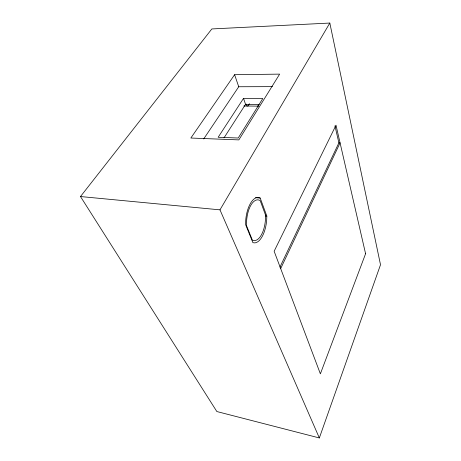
<?xml version="1.0" encoding="UTF-8"?>
<svg xmlns="http://www.w3.org/2000/svg" width="461" height="461" viewBox="0 0 461 461"><rect width="100%" height="100%" fill="white"/><g stroke="black" fill="none" stroke-linecap="round" stroke-linejoin="round"><path stroke-width="0.69" d="M266.827 216.071L266.677 219.983A22.75 10.378 -84.3 0 1 254.766 242.878L252.922 242.682L245.661 224.789L245.713 220.427A22.929 10.459 -84.3 0 1 258.31 197.394L260.2 198.063L266.827 216.071L265.421 215.932M319.34 437.95L380.509 264.747L329.822 23.05L211.847 28.945L80.491 196.542L216.854 411.54L319.34 437.95L219.978 209.847L329.822 23.05M279.954 267.103L338.887 142.847L334.945 125.847M280.68 268.584L340.074 142.893L338.887 142.847M257.722 106.232L258.863 104.405M247.845 106.093L249.389 103.673M223.994 137.874L245.563 104.342L243.523 98.377L262.816 98.493L238.21 138.018L218.157 137.269L243.523 98.377M203.687 138.951L238.735 86.749L234.603 74.699L279.643 74.123L238.861 139.896L190.848 138.035L234.603 74.699M238.735 86.749L272.451 86.639M245.563 104.342L259.059 104.48M243.852 105.978L258.725 106.151M255.509 197.671L260.2 198.063M80.491 196.542L219.978 209.847M246.347 104.117L247.038 106.145M265.507 215.005L265.415 220.133A20.457 9.341 -84.3 0 1 252.351 240.066L246.572 225.804A20.457 9.341 -84.3 0 1 250.565 205.762A20.457 9.341 -84.3 0 1 260.206 200.65L265.507 215.005M365.585 253.734L320.378 373.848L274.139 251.245L336 125.202L365.585 253.734"/></g></svg>
